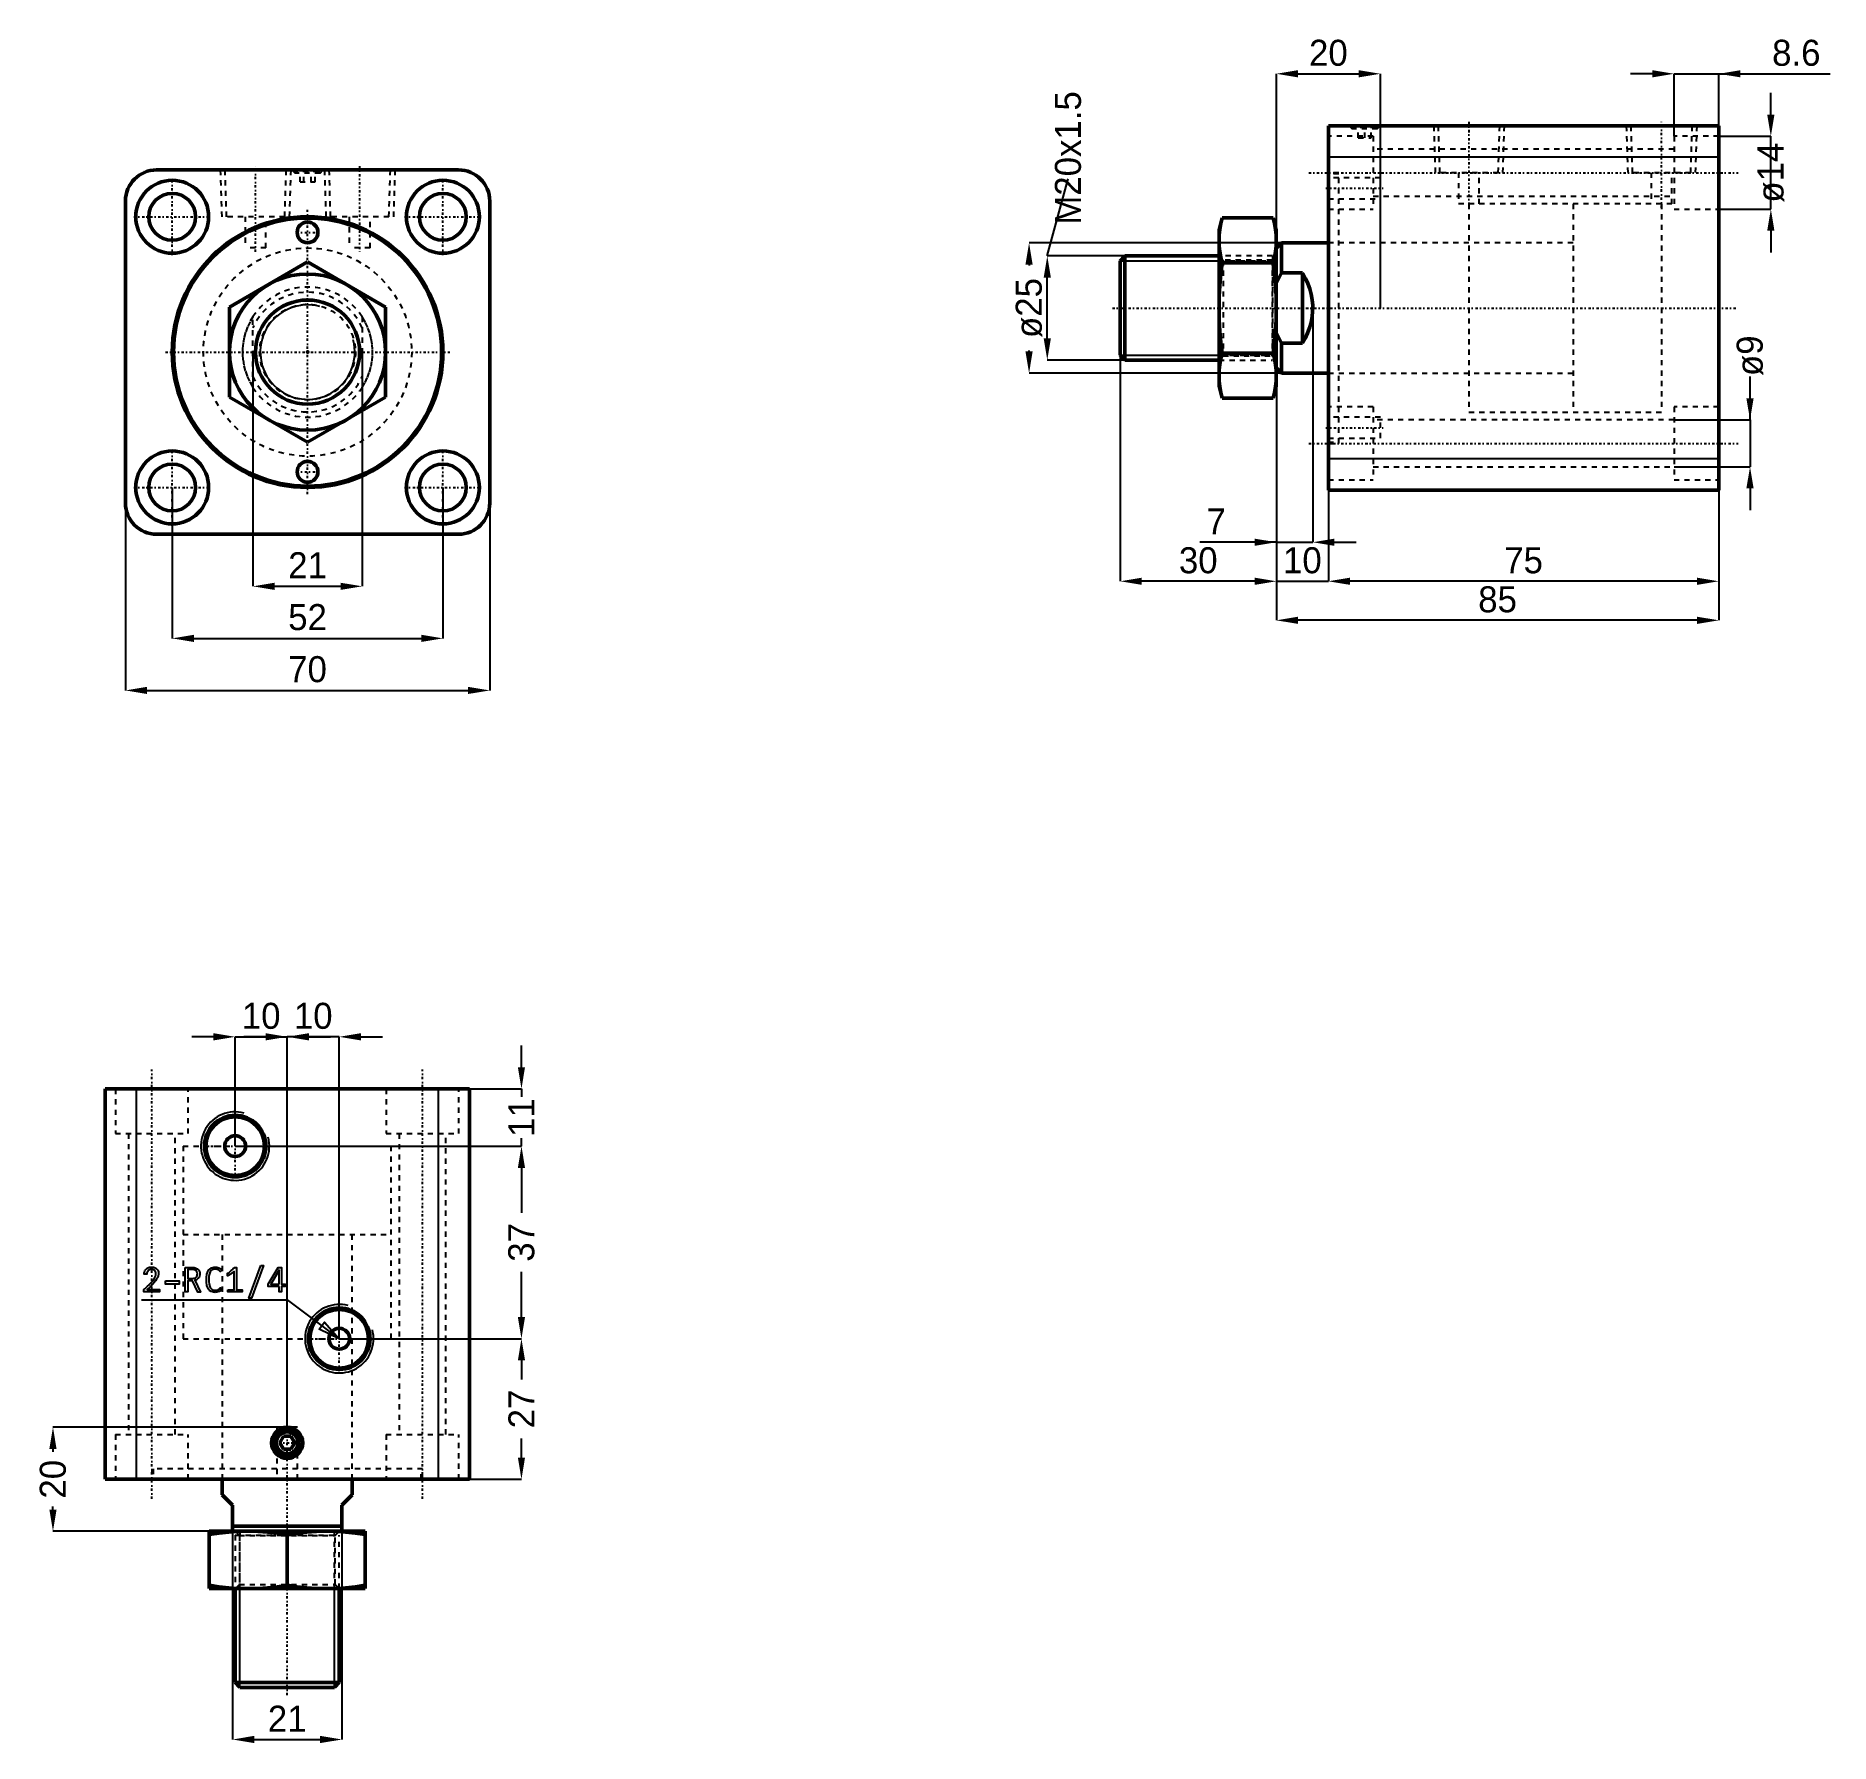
# Model space of a CAD drawing. Header units: millimetres. Extents: x -52 to 292, y -267 to 61.
import ezdxf

# ---------------------------------------------------------------- set-up
doc = ezdxf.new("R2010")
doc.units = ezdxf.units.MM
doc.linetypes.add('Center', pattern=[1.5, 0.45, -0.5, 0.05, -0.5])
doc.linetypes.add('Dashed', pattern=[2, 1, -1])
for name, color, linetype, lineweight in [('2d ConnectionPoints', 7, 'Continuous', 50), ('AM_0', 7, 'Continuous', 50), ('AM_4', 3, 'Continuous', 25), ('AM_5', 3, 'Continuous', 25), ('AM_7', 7, 'Center', 25), ('AM_9', 6, 'Dashed', 25)]:
    doc.layers.add(name, color=color, linetype=linetype, lineweight=lineweight)
doc.dimstyles.new('ISO-25', dxfattribs={"dimtxt": 2.5, "dimasz": 2.5, "dimexe": 1.25, "dimexo": 0.625, "dimtad": 1, "dimtxsty": 'Standard', "dimcen": 2.5, "dimadec": 0, "dimazin": 0, "dimtfac": 1, "dimtmove": 0, "dimatfit": 3, "dimfxl": 1, "dimarcsym": 0})

# ---------------------------------------------------------------- blocks, each defined once
blk = doc.blocks.new('1_CXHC_NUTM20X1_5_0_in_CXHC_A_EX_SD_40_20ST_0__CN_0')
at = {"layer": 'AM_0'}
for p, q in [((-15, 8.66), (0, 17.32)), ((0, 17.32), (15, 8.66)), ((-15, -8.66), (-15, 8.66)), ((15, 8.66), (15, -8.66)), ((0, -17.32), (-15, -8.66)), ((15, -8.66), (0, -17.32))]:
    blk.add_line(p, q, dxfattribs=at)
blk.add_circle((0, 0), 15, dxfattribs=at)
at = {"layer": 'AM_9'}
blk.add_circle((0, 0), 9.19, dxfattribs=at)
blk = doc.blocks.new('2_RODcxhc_a_sd_40_20_EX_0_in_CXHC_A_EX_SD_40_20ST_0__CN_0')
at = {"layer": 'AM_0'}
blk.add_circle((0, 0), 10, dxfattribs=at)
at = {"layer": 'AM_5'}
blk.add_arc((0, 0), 9.08, 75, 15, dxfattribs=at)
at = {"layer": 'AM_9'}
for p, q in [((-10.5, -6.78), (-10.5, 6.78)), ((10.5, 6.78), (10.5, -6.78))]:
    blk.add_line(p, q, dxfattribs=at)
for points in [[(-10.5, 6.78), (-11.05, 5.84), (-11.52, 4.86), (-11.9, 3.83), (-12.19, 2.78), (-12.38, 1.71), (-12.48, 0.62), (-12.49, -0.47), (-12.4, -1.55), (-12.22, -2.63), (-11.94, -3.68), (-11.58, -4.71), (-11.12, -5.7), (-10.58, -6.65), (-10.5, -6.78)], [(10.5, -6.78), (11.05, -5.84), (11.52, -4.86), (11.9, -3.83), (12.19, -2.78), (12.38, -1.71), (12.48, -0.62), (12.49, 0.47), (12.4, 1.55), (12.22, 2.63), (11.94, 3.68), (11.58, 4.71), (11.12, 5.7), (10.58, 6.65), (10.5, 6.78)]]:
    blk.add_lwpolyline(points, dxfattribs=at)
for radius, start, end in [(12.5, 32.8599, 147.1401), (11.5, 24.0706, 155.9294), (11.5, 204.0706, 335.9294), (12.5, 212.8599, 327.1401)]:
    blk.add_arc((0, 0), radius, start, end, dxfattribs=at)
blk = doc.blocks.new('3_bodycxhc_a_sd_40_20_0_in_CXHC_A_EX_SD_40_20ST_0__CN_0')
at = {"layer": 'AM_0'}
for p, q in [((29, 35), (-29, 35)), ((-35, 29), (-35, -29)), ((35, -29), (35, 29)), ((-29, -35), (29, -35))]:
    blk.add_line(p, q, dxfattribs=at)
for centre, radius in [((-26, 26), 7), ((26, 26), 7), ((-26, 26), 4.5), ((26, 26), 4.5), ((0, 0), 26), ((0, 0), 25.75), ((0, 23), 2), ((-26, -26), 7), ((26, -26), 7), ((-26, -26), 4.5), ((0, -23), 2), ((26, -26), 4.5)]:
    blk.add_circle(centre, radius, dxfattribs=at)
for centre, start, end in [((-29, 29), 90, 180), ((29, 29), 360, 90), ((-29, -29), 180, 270), ((29, -29), 270, 360)]:
    blk.add_arc(centre, 6, start, end, dxfattribs=at)
at = {"layer": 'AM_5', "linetype": 'Dashed'}
for p, q in [((-16.77, 35), (-16.48, 26)), ((-3.23, 35), (-3.52, 26)), ((3.23, 35), (3.52, 26)), ((16.77, 35), (16.48, 26))]:
    blk.add_line(p, q, dxfattribs=at)
at = {"layer": 'AM_7'}
for p, q in [((-10, 19.25), (-10, 35.75)), ((0, 35.03), (0, 34.37)), ((10, 35.75), (10, 19.25)), ((-26, 18.65), (-26, 33.35)), ((26, 18.65), (26, 33.35)), ((-33.35, 26), (-18.65, 26)), ((0, -27.3), (0, 27.3)), ((18.65, 26), (33.35, 26)), ((-2.1, 23), (2.1, 23)), ((-27.3, 0), (27.3, 0)), ((-26, -33.35), (-26, -18.65)), ((26, -33.35), (26, -18.65)), ((-2.1, -23), (2.1, -23)), ((-33.35, -26), (-18.65, -26)), ((18.65, -26), (33.35, -26))]:
    blk.add_line(p, q, dxfattribs=at)
at = {"layer": 'AM_9'}
for p, q in [((-15.91, 35), (-15.63, 26)), ((-4.37, 26), (-4.09, 35)), ((-3, 35), (-2.4, 34.4)), ((-2.1, 34.7), (-2.4, 34.4)), ((2.1, 34.7), (-2.1, 34.7)), ((-1.44, 32.7), (-1.44, 34.7)), ((-0.72, 32.7), (-0.72, 34.7)), ((0.72, 32.7), (0.72, 34.7)), ((1.44, 32.7), (1.44, 34.7)), ((2.4, 34.4), (2.1, 34.7)), ((2.4, 34.4), (3, 35)), ((4.09, 35), (4.37, 26)), ((15.63, 26), (15.91, 35)), ((2.4, 34.4), (-2.4, 34.4)), ((-1.44, 32.7), (1.44, 32.7)), ((-4.37, 26), (-15.63, 26)), ((-12, 26), (-12, 20)), ((-8, 20), (-8, 26)), ((15.63, 26), (4.37, 26)), ((8, 26), (8, 20)), ((12, 20), (12, 26)), ((-8, 20), (-12, 20)), ((12, 20), (8, 20))]:
    blk.add_line(p, q, dxfattribs=at)
blk.add_circle((0, 0), 20, dxfattribs=at)
blk = doc.blocks.new('*D4')
at = {"layer": 'AM_5', "color": 0, "lineweight": -2}
for p, q in [((-26, -26), (-26, -55)), ((26, -26), (26, -55)), ((-21.83, -55), (21.83, -55))]:
    blk.add_line(p, q, dxfattribs=at)
at = {"layer": 'AM_5', "color": 0}
for points in [[(-21.83, -54.31), (-21.83, -55.69), (-26, -55)], [(21.83, -55.69), (21.83, -54.31), (26, -55)]]:
    blk.add_solid(points, dxfattribs=at)
at = {"layer": 'Defpoints', "color": 0}
for p in [(-26, -26), (26, -26), (26, -55)]:
    blk.add_point(p, dxfattribs=at)
at = {"layer": 'AM_5', "color": 0, "insert": (0, -50.95), "char_height": 5, "attachment_point": 5}
blk.add_mtext('52', dxfattribs=at)
blk = doc.blocks.new('*D5')
at = {"layer": 'AM_5', "color": 0, "lineweight": -2}
for p, q in [((-35, -29), (-35, -65)), ((35, -29), (35, -65)), ((-30.83, -65), (30.83, -65))]:
    blk.add_line(p, q, dxfattribs=at)
at = {"layer": 'AM_5', "color": 0}
for points in [[(-30.83, -64.31), (-30.83, -65.69), (-35, -65)], [(30.83, -65.69), (30.83, -64.31), (35, -65)]]:
    blk.add_solid(points, dxfattribs=at)
at = {"layer": 'Defpoints', "color": 0}
for p in [(-35, -29), (35, -29), (35, -65)]:
    blk.add_point(p, dxfattribs=at)
at = {"layer": 'AM_5', "color": 0, "insert": (0, -60.95), "char_height": 5, "attachment_point": 5}
blk.add_mtext('70', dxfattribs=at)
blk = doc.blocks.new('*D6')
at = {"layer": 'AM_5', "color": 0, "lineweight": -2}
for p, q in [((-10.5, 0), (-10.5, -45)), ((10.5, 0), (10.5, -45)), ((-6.33, -45), (6.33, -45))]:
    blk.add_line(p, q, dxfattribs=at)
at = {"layer": 'AM_5', "color": 0}
for points in [[(-6.33, -44.31), (-6.33, -45.69), (-10.5, -45)], [(6.33, -45.69), (6.33, -44.31), (10.5, -45)]]:
    blk.add_solid(points, dxfattribs=at)
at = {"layer": 'Defpoints', "color": 0}
for p in [(-10.5, 0), (10.5, 0), (10.5, -45)]:
    blk.add_point(p, dxfattribs=at)
at = {"layer": 'AM_5', "color": 0, "insert": (0, -40.95), "char_height": 5, "attachment_point": 5}
blk.add_mtext('21', dxfattribs=at)
blk = doc.blocks.new('1_CXHC_NUTM20X1_5_0_in_CXHC_A_EX_SD_40_20ST_0__CN_2')
at = {"layer": 'AM_0'}
for p, q in [((-20.38, 17.32), (-21, 15)), ((-20.38, 17.32), (-10.62, 17.32)), ((-10, 15), (-10.62, 17.32)), ((-21, 15), (-21, -15)), ((-10, 15), (-10, -15)), ((-20.38, 8.66), (-10.62, 8.66)), ((-20.38, -8.66), (-10.62, -8.66)), ((-21, -15), (-20.38, -17.32)), ((-10.62, -17.32), (-10, -15)), ((-20.38, -17.32), (-10.62, -17.32))]:
    blk.add_line(p, q, dxfattribs=at)
for points in [[(-20.38, 17.32), (-20.64, 16.24), (-20.83, 15.17), (-20.96, 14.08), (-21, 12.99)], [(-10, 12.99), (-10.04, 14.07), (-10.16, 15.16), (-10.36, 16.24), (-10.62, 17.32)], [(-21, 12.99), (-20.96, 11.91), (-20.84, 10.83), (-20.64, 9.74), (-20.38, 8.66)], [(-10.62, 8.66), (-10.36, 9.74), (-10.17, 10.82), (-10.04, 11.9), (-10, 12.99)], [(-20.38, 8.66), (-20.64, 6.51), (-20.83, 4.35), (-20.96, 2.18), (-21, 0)], [(-10, 0), (-10.04, 2.23), (-10.17, 4.46), (-10.37, 6.56), (-10.62, 8.66)], [(-21, 0), (-20.96, -2.23), (-20.83, -4.46), (-20.63, -6.56), (-20.38, -8.66)], [(-10.62, -8.66), (-10.36, -6.51), (-10.17, -4.35), (-10.04, -2.18), (-10, 0)], [(-20.38, -8.66), (-20.64, -9.74), (-20.83, -10.82), (-20.96, -11.9), (-21, -12.99)], [(-10, -12.99), (-10.04, -11.91), (-10.16, -10.83), (-10.36, -9.74), (-10.62, -8.66)], [(-21, -12.99), (-20.96, -14.07), (-20.84, -15.16), (-20.64, -16.24), (-20.38, -17.32)], [(-10.62, -17.32), (-10.36, -16.24), (-10.17, -15.17), (-10.04, -14.08), (-10, -12.99)]]:
    blk.add_lwpolyline(points, dxfattribs=at)
at = {"layer": 'AM_9'}
for p, q in [((-20.19, 9.19), (-21, 10)), ((-10.81, 9.19), (-20.19, 9.19)), ((-20.19, 9.19), (-20.19, -9.19)), ((-10, 10), (-10.81, 9.19)), ((-10.81, 9.19), (-10.81, -9.19)), ((-21, -10), (-20.19, -9.19)), ((-20.19, -9.19), (-10.81, -9.19)), ((-10.81, -9.19), (-10, -10))]:
    blk.add_line(p, q, dxfattribs=at)
blk = doc.blocks.new('2_RODcxhc_a_sd_40_20_EX_0_in_CXHC_A_EX_SD_40_20ST_0__CN_2')
at = {"layer": 'AM_0'}
for p, q in [((-9, 12.5), (-10, 11.5)), ((0, 12.5), (-9, 12.5)), ((-9, 12.5), (-9, 6.78)), ((-39.08, 10), (-40, 9.08)), ((-40, 9.08), (-40, -9.08)), ((-21, 10), (-39.08, 10)), ((-39.08, 10), (-39.08, -10)), ((-5, 6.78), (-9, 6.78)), ((-5, 6.78), (-5, -6.78)), ((-9, -6.78), (-5, -6.78)), ((-9, -6.78), (-9, -12.5)), ((-40, -9.08), (-39.08, -10)), ((-39.08, -10), (-21, -10)), ((-10, -11.5), (-9, -12.5)), ((-9, -12.5), (0, -12.5))]:
    blk.add_line(p, q, dxfattribs=at)
for points in [[(-9, 6.78), (-9.53, 5.75), (-10, 4.69)], [(-5, -6.78), (-4.45, -5.84), (-3.98, -4.86), (-3.6, -3.83), (-3.31, -2.78), (-3.12, -1.71), (-3.02, -0.62), (-3.01, 0.47), (-3.1, 1.55), (-3.28, 2.63), (-3.56, 3.68), (-3.92, 4.71), (-4.38, 5.7), (-4.92, 6.65), (-5, 6.78)], [(-10, -4.69), (-9.29, -6.23), (-9, -6.78)]]:
    blk.add_lwpolyline(points, dxfattribs=at)
at = {"layer": 'AM_5'}
for p, q in [((-40, 9.08), (-21, 9.08)), ((-40, -9.08), (-21, -9.08))]:
    blk.add_line(p, q, dxfattribs=at)
at = {"layer": 'AM_5', "linetype": 'Dashed'}
for p, q in [((-21, 9.08), (-10.75, 9.08)), ((-21, -9.08), (-10.75, -9.08))]:
    blk.add_line(p, q, dxfattribs=at)
at = {"layer": 'AM_7'}
blk.add_line((-41.5, 0), (78.75, 0), dxfattribs=at)
at = {"layer": 'AM_9'}
for p, q in [((64, 20), (47, 20)), ((47, 20), (47, -20)), ((64, 20), (64, -20)), ((47, 12.5), (0, 12.5)), ((-10.75, 10), (-21, 10)), ((-10.75, 10), (-10.75, -10)), ((-10, 9.08), (-10.75, 9.08)), ((-21, -10), (-10.75, -10)), ((-10.75, -9.08), (-10, -9.08)), ((0, -12.5), (47, -12.5)), ((47, -20), (64, -20))]:
    blk.add_line(p, q, dxfattribs=at)
blk = doc.blocks.new('3_bodycxhc_a_sd_40_20_0_in_CXHC_A_EX_SD_40_20ST_0__CN_2')
at = {"layer": 'AM_0'}
for p, q in [((75, 35), (0, 35)), ((0, -35), (0, 35)), ((75, -35), (75, 35)), ((75, -35), (0, -35))]:
    blk.add_line(p, q, dxfattribs=at)
at = {"layer": 'AM_4'}
for p, q in [((75, 29), (0, 29)), ((75, -29), (0, -29))]:
    blk.add_line(p, q, dxfattribs=at)
at = {"layer": 'AM_5', "linetype": 'Dashed'}
for p, q in [((20.23, 35), (20.52, 26)), ((33.77, 35), (33.48, 26)), ((57.23, 35), (57.52, 26)), ((70.77, 35), (70.48, 26))]:
    blk.add_line(p, q, dxfattribs=at)
at = {"layer": 'AM_7'}
for p, q in [((7, 35.03), (7, 34.37)), ((27, 35.75), (27, 19.25)), ((64, 19.25), (64, 35.75)), ((-3.75, 26), (78.75, 26)), ((-0.5, 23), (10.5, 23)), ((-0.5, -23), (10.5, -23)), ((-3.75, -26), (78.75, -26))]:
    blk.add_line(p, q, dxfattribs=at)
at = {"layer": 'AM_9'}
for p, q in [((4, 35), (4.6, 34.4)), ((4.9, 34.7), (4.6, 34.4)), ((9.1, 34.7), (4.9, 34.7)), ((5.75, 32.7), (5.75, 34.7)), ((7, 32.7), (7, 34.7)), ((8.25, 32.7), (8.25, 34.7)), ((9.4, 34.4), (9.1, 34.7)), ((9.4, 34.4), (10, 35)), ((21.09, 35), (21.37, 26)), ((32.63, 26), (32.91, 35)), ((58.09, 35), (58.37, 26)), ((69.63, 26), (69.91, 35)), ((8.6, 33), (0, 33)), ((9.4, 34.4), (4.6, 34.4)), ((5.75, 32.7), (8.25, 32.7)), ((8.6, 33), (8.6, 19)), ((75, 33), (66.4, 33)), ((66.4, 33), (66.4, 19)), ((66.4, 30.5), (8.6, 30.5)), ((2, 26), (0, 26)), ((2, 25.75), (0, 25.75)), ((10, 25), (0, 25)), ((2, -26), (2, 26)), ((10, 21), (10, 25)), ((32.63, 26), (21.37, 26)), ((25, 26), (25, 20)), ((29, 20), (29, 26)), ((69.63, 26), (58.37, 26)), ((62, 26), (62, 20)), ((66, 20), (66, 26)), ((0, 21), (10, 21)), ((8.6, 21.5), (66.4, 21.5)), ((0, 19), (8.6, 19)), ((66, 20), (25, 20)), ((27, 20), (27, -20)), ((64, 20), (64, -20)), ((66.4, 19), (75, 19)), ((27, 12.5), (0, 12.5)), ((0, -12.5), (27, -12.5)), ((8.6, -19), (0, -19)), ((8.6, -19), (8.6, -33)), ((27, -20), (64, -20)), ((75, -19), (66.4, -19)), ((66.4, -19), (66.4, -33)), ((10, -21), (0, -21)), ((66.4, -21.5), (8.6, -21.5)), ((10, -25), (10, -21)), ((0, -25), (10, -25)), ((0, -25.75), (2, -25.75)), ((0, -26), (2, -26)), ((8.6, -30.5), (66.4, -30.5)), ((0, -33), (8.6, -33)), ((66.4, -33), (75, -33))]:
    blk.add_line(p, q, dxfattribs=at)
blk = doc.blocks.new('*D22')
at = {"layer": 'AM_5', "color": 0, "lineweight": -2}
for p, q in [((187.11, 20.97), (138.61, 20.97)), ((138.61, 16.8), (138.61, 16.64)), ((138.61, 0.14), (138.61, 0.3)), ((187.11, -4.03), (138.61, -4.03))]:
    blk.add_line(p, q, dxfattribs=at)
at = {"layer": 'AM_5', "color": 0}
for points in [[(139.3, 16.8), (137.91, 16.8), (138.61, 20.97)], [(137.91, 0.14), (139.3, 0.14), (138.61, -4.03)]]:
    blk.add_solid(points, dxfattribs=at)
at = {"layer": 'Defpoints', "color": 0}
for p in [(187.11, 20.97), (138.61, -4.03), (187.11, -4.03)]:
    blk.add_point(p, dxfattribs=at)
at = {"layer": 'AM_5', "color": 0, "insert": (138.61, 8.47), "char_height": 5, "attachment_point": 5, "rotation": 90}
blk.add_mtext('ø25', dxfattribs=at)
blk = doc.blocks.new('*D23')
at = {"layer": 'AM_5', "color": 0, "lineweight": -2}
for p, q in [((186.11, 8.47), (186.11, -36.53)), ((193.11, 8.47), (193.11, -36.53)), ((186.11, -36.53), (171.39, -36.53)), ((186.11, -36.53), (193.11, -36.53)), ((197.27, -36.53), (201.44, -36.53))]:
    blk.add_line(p, q, dxfattribs=at)
at = {"layer": 'AM_5', "color": 0}
for points in [[(181.94, -37.22), (181.94, -35.84), (186.11, -36.53)], [(197.27, -35.84), (197.27, -37.22), (193.11, -36.53)]]:
    blk.add_solid(points, dxfattribs=at)
at = {"layer": 'Defpoints', "color": 0}
for p in [(186.11, 8.47), (193.11, 8.47), (193.11, -36.53)]:
    blk.add_point(p, dxfattribs=at)
at = {"layer": 'AM_5', "color": 0, "insert": (174.56, -32.53), "char_height": 5, "attachment_point": 5}
blk.add_mtext('7', dxfattribs=at)
blk = doc.blocks.new('*D24')
at = {"layer": 'AM_5', "color": 0, "lineweight": -2}
for p, q in [((186.11, 8.47), (186.11, -44.03)), ((196.11, -20.53), (196.11, -44.03)), ((186.11, -44.03), (196.11, -44.03))]:
    blk.add_line(p, q, dxfattribs=at)
at = {"layer": 'Defpoints', "color": 0}
for p in [(186.11, 8.47), (196.11, -20.53), (196.11, -44.03)]:
    blk.add_point(p, dxfattribs=at)
at = {"layer": 'AM_5', "color": 0, "insert": (191.11, -40.03), "char_height": 5, "attachment_point": 5}
blk.add_mtext('10', dxfattribs=at)
blk = doc.blocks.new('*D25')
at = {"layer": 'AM_5', "color": 0, "lineweight": -2}
for p, q in [((156.11, 8.47), (156.11, -44.03)), ((186.11, 8.47), (186.11, -44.03)), ((181.94, -44.03), (160.27, -44.03))]:
    blk.add_line(p, q, dxfattribs=at)
at = {"layer": 'AM_5', "color": 0}
for points in [[(160.27, -43.34), (160.27, -44.72), (156.11, -44.03)], [(181.94, -44.72), (181.94, -43.34), (186.11, -44.03)]]:
    blk.add_solid(points, dxfattribs=at)
at = {"layer": 'Defpoints', "color": 0}
for p in [(156.11, 8.47), (186.11, 8.47), (156.11, -44.03)]:
    blk.add_point(p, dxfattribs=at)
at = {"layer": 'AM_5', "color": 0, "insert": (171.11, -40.03), "char_height": 5, "attachment_point": 5}
blk.add_mtext('30', dxfattribs=at)
blk = doc.blocks.new('*D26')
at = {"layer": 'AM_5', "color": 0, "lineweight": -2}
for p, q in [((196.11, -20.53), (196.11, -44.03)), ((271.11, -26.53), (271.11, -44.03)), ((266.94, -44.03), (200.27, -44.03))]:
    blk.add_line(p, q, dxfattribs=at)
at = {"layer": 'AM_5', "color": 0}
for points in [[(200.27, -43.34), (200.27, -44.72), (196.11, -44.03)], [(266.94, -44.72), (266.94, -43.34), (271.11, -44.03)]]:
    blk.add_solid(points, dxfattribs=at)
at = {"layer": 'Defpoints', "color": 0}
for p in [(196.11, -20.53), (271.11, -26.53), (196.11, -44.03)]:
    blk.add_point(p, dxfattribs=at)
at = {"layer": 'AM_5', "color": 0, "insert": (233.61, -40.03), "char_height": 5, "attachment_point": 5}
blk.add_mtext('75', dxfattribs=at)
blk = doc.blocks.new('*D27')
at = {"layer": 'AM_5', "color": 0, "lineweight": -2}
for p, q in [((186.11, 8.47), (186.11, -51.53)), ((271.11, -26.53), (271.11, -51.53)), ((266.94, -51.53), (190.27, -51.53))]:
    blk.add_line(p, q, dxfattribs=at)
at = {"layer": 'AM_5', "color": 0}
for points in [[(190.27, -50.84), (190.27, -52.22), (186.11, -51.53)], [(266.94, -52.22), (266.94, -50.84), (271.11, -51.53)]]:
    blk.add_solid(points, dxfattribs=at)
at = {"layer": 'Defpoints', "color": 0}
for p in [(186.11, 8.47), (271.11, -26.53), (186.11, -51.53)]:
    blk.add_point(p, dxfattribs=at)
at = {"layer": 'AM_5', "color": 0, "insert": (228.61, -47.53), "char_height": 5, "attachment_point": 5}
blk.add_mtext('85', dxfattribs=at)
blk = doc.blocks.new('*D28')
at = {"layer": 'AM_5', "color": 0, "lineweight": -2}
for p, q in [((277.11, -13.03), (277.11, -4.7)), ((262.51, -13.03), (277.11, -13.03)), ((277.11, -13.03), (277.11, -22.03)), ((262.51, -22.03), (277.11, -22.03)), ((277.11, -26.2), (277.11, -30.36))]:
    blk.add_line(p, q, dxfattribs=at)
at = {"layer": 'AM_5', "color": 0}
for points in [[(276.41, -8.86), (277.8, -8.86), (277.11, -13.03)], [(277.8, -26.2), (276.41, -26.2), (277.11, -22.03)]]:
    blk.add_solid(points, dxfattribs=at)
at = {"layer": 'Defpoints', "color": 0}
for p in [(262.51, -13.03), (262.51, -22.03), (277.11, -22.03)]:
    blk.add_point(p, dxfattribs=at)
at = {"layer": 'AM_5', "color": 0, "insert": (277.11, -0.7), "char_height": 5, "attachment_point": 5, "rotation": 90}
blk.add_mtext('ø9', dxfattribs=at)
blk = doc.blocks.new('*D29')
at = {"layer": 'AM_5', "color": 0, "lineweight": -2}
for p, q in [((281.11, 45.64), (281.11, 49.8)), ((271.11, 41.47), (281.11, 41.47)), ((281.11, 27.47), (281.11, 41.47)), ((271.11, 27.47), (281.11, 27.47)), ((281.11, 23.3), (281.11, 19.14))]:
    blk.add_line(p, q, dxfattribs=at)
at = {"layer": 'AM_5', "color": 0}
for points in [[(280.41, 45.64), (281.8, 45.64), (281.11, 41.47)], [(281.8, 23.3), (280.41, 23.3), (281.11, 27.47)]]:
    blk.add_solid(points, dxfattribs=at)
at = {"layer": 'Defpoints', "color": 0}
for p in [(271.11, 41.47), (281.11, 41.47), (271.11, 27.47)]:
    blk.add_point(p, dxfattribs=at)
at = {"layer": 'AM_5', "color": 0, "insert": (281.11, 34.47), "char_height": 5, "attachment_point": 5, "rotation": 90}
blk.add_mtext('ø14', dxfattribs=at)
blk = doc.blocks.new('*D30')
at = {"layer": 'AM_5', "color": 0, "lineweight": -2}
for p, q in [((258.34, 53.47), (254.17, 53.47)), ((262.51, 41.47), (262.51, 53.47)), ((262.51, 53.47), (271.11, 53.47)), ((271.11, 41.47), (271.11, 53.47)), ((271.11, 53.47), (292.5, 53.47))]:
    blk.add_line(p, q, dxfattribs=at)
at = {"layer": 'AM_5', "color": 0}
for points in [[(258.34, 52.78), (258.34, 54.16), (262.51, 53.47)], [(275.27, 54.16), (275.27, 52.78), (271.11, 53.47)]]:
    blk.add_solid(points, dxfattribs=at)
at = {"layer": 'Defpoints', "color": 0}
for p in [(271.11, 53.47), (262.51, 41.47), (271.11, 41.47)]:
    blk.add_point(p, dxfattribs=at)
at = {"layer": 'AM_5', "color": 0, "insert": (286, 57.47), "char_height": 5, "attachment_point": 5}
blk.add_mtext('8.6', dxfattribs=at)
blk = doc.blocks.new('*D31')
at = {"layer": 'AM_5', "color": 0, "lineweight": -2}
for p, q in [((142.11, 18.47), (146.11, 33.3)), ((157.11, 18.47), (142.11, 18.47)), ((142.11, 2.64), (142.11, 14.3)), ((157.11, -1.53), (142.11, -1.53))]:
    blk.add_line(p, q, dxfattribs=at)
at = {"layer": 'AM_5', "color": 0}
for points in [[(142.8, 14.3), (141.41, 14.3), (142.11, 18.47)], [(141.41, 2.64), (142.8, 2.64), (142.11, -1.53)]]:
    blk.add_solid(points, dxfattribs=at)
at = {"layer": 'Defpoints', "color": 0}
for p in [(142.11, 18.47), (157.11, 18.47), (157.11, -1.53)]:
    blk.add_point(p, dxfattribs=at)
at = {"layer": 'AM_5', "color": 0, "insert": (146.11, 37.3), "char_height": 5, "attachment_point": 5, "rotation": 90}
blk.add_mtext('M20x1.5', dxfattribs=at)
blk = doc.blocks.new('*D32')
at = {"layer": 'AM_5', "color": 0, "lineweight": -2}
for p, q in [((186.11, 8.47), (186.11, 53.47)), ((190.27, 53.47), (201.94, 53.47)), ((206.11, 8.47), (206.11, 53.47))]:
    blk.add_line(p, q, dxfattribs=at)
at = {"layer": 'AM_5', "color": 0}
for points in [[(190.27, 54.16), (190.27, 52.78), (186.11, 53.47)], [(201.94, 52.78), (201.94, 54.16), (206.11, 53.47)]]:
    blk.add_solid(points, dxfattribs=at)
at = {"layer": 'Defpoints', "color": 0}
for p in [(206.11, 53.47), (186.11, 8.47), (206.11, 8.47)]:
    blk.add_point(p, dxfattribs=at)
at = {"layer": 'AM_5', "color": 0, "insert": (196.11, 57.47), "char_height": 5, "attachment_point": 5}
blk.add_mtext('20', dxfattribs=at)
blk = doc.blocks.new('1_CXHC_NUTM20X1_5_0_in_CXHC_A_EX_SD_40_20ST_0__CN_4')
at = {"layer": 'AM_0'}
for p, q in [((-15, -10), (15, -10)), ((-15, -21), (-15, -10)), ((15, -10), (15, -21)), ((0, -20.38), (0, -10.62)), ((-15, -21), (15, -21))]:
    blk.add_line(p, q, dxfattribs=at)
for points in [[(-7.5, -10), (-9.38, -10.04), (-11.25, -10.16), (-13.13, -10.36), (-15, -10.62)], [(0, -10.62), (-1.86, -10.36), (-3.73, -10.17), (-5.62, -10.04), (-7.5, -10)], [(7.5, -10), (5.62, -10.04), (3.75, -10.16), (1.87, -10.36), (0, -10.62)], [(15, -10.62), (13.14, -10.36), (11.27, -10.17), (9.38, -10.04), (7.5, -10)], [(-15, -20.38), (-13.14, -20.64), (-11.27, -20.83), (-9.38, -20.96), (-7.5, -21)], [(-7.5, -21), (-5.62, -20.96), (-3.75, -20.84), (-1.87, -20.64), (0, -20.38)], [(0, -20.38), (1.86, -20.64), (3.73, -20.83), (5.62, -20.96), (7.5, -21)], [(7.5, -21), (9.38, -20.96), (11.25, -20.84), (13.13, -20.64), (15, -20.38)]]:
    blk.add_lwpolyline(points, dxfattribs=at)
at = {"layer": 'AM_9'}
for p, q in [((-10, -10), (-9.19, -10.81)), ((9.19, -10.81), (10, -10)), ((-9.19, -10.81), (-9.19, -20.19)), ((-9.19, -10.81), (9.19, -10.81)), ((9.19, -20.19), (9.19, -10.81)), ((-9.19, -20.19), (-10, -21)), ((-9.19, -20.19), (9.19, -20.19)), ((10, -21), (9.19, -20.19))]:
    blk.add_line(p, q, dxfattribs=at)
blk = doc.blocks.new('2_RODcxhc_a_sd_40_20_EX_0_in_CXHC_A_EX_SD_40_20ST_0__CN_4')
at = {"layer": 'AM_0'}
for p, q in [((-12.5, 0), (-12.5, -3)), ((12.5, -3), (12.5, 0)), ((-10.5, -5), (-12.5, -3)), ((12.5, -3), (10.5, -5)), ((-10.5, -10), (-10.5, -5)), ((10.5, -5), (10.5, -10)), ((-10.5, -9), (10.5, -9)), ((-10, -21), (-10, -39.08)), ((10, -39.08), (10, -21)), ((-10, -39.08), (10, -39.08)), ((-10, -39.08), (-9.08, -40)), ((-9.08, -40), (9.08, -40)), ((9.08, -40), (10, -39.08))]:
    blk.add_line(p, q, dxfattribs=at)
at = {"layer": 'AM_5', "linetype": 'Dashed'}
for p, q in [((-10, -10.75), (10, -10.75)), ((-9.08, -21), (-9.08, -10.75)), ((9.08, -21), (9.08, -10.75))]:
    blk.add_line(p, q, dxfattribs=at)
at = {"layer": 'AM_5'}
for p, q in [((-9.08, -40), (-9.08, -21)), ((9.08, -40), (9.08, -21))]:
    blk.add_line(p, q, dxfattribs=at)
at = {"layer": 'AM_7'}
blk.add_line((0, -41.5), (0, 78.75), dxfattribs=at)
at = {"layer": 'AM_9'}
for p, q in [((-20, 64), (20, 64)), ((-20, 64), (-20, 47)), ((20, 47), (20, 64)), ((-20, 47), (20, 47)), ((-12.5, 47), (-12.5, 0)), ((12.5, 0), (12.5, 47)), ((-9.08, -10), (-9.08, -10.75)), ((9.08, -10.75), (9.08, -10)), ((-10, -10.75), (-10, -21)), ((10, -21), (10, -10.75))]:
    blk.add_line(p, q, dxfattribs=at)
blk = doc.blocks.new('3_bodycxhc_a_sd_40_20_0_in_CXHC_A_EX_SD_40_20ST_0__CN_4')
at = {"layer": 'AM_0'}
for p, q in [((35, 75), (-35, 75)), ((-35, 75), (-35, 0)), ((35, 75), (35, 0)), ((-0.72, 8.25), (-1.44, 7)), ((-1.44, 7), (-0.72, 5.75)), ((0.72, 8.25), (-0.72, 8.25)), ((1.44, 7), (0.72, 8.25)), ((0.72, 5.75), (1.44, 7)), ((-0.72, 5.75), (0.72, 5.75)), ((35, 0), (-35, 0))]:
    blk.add_line(p, q, dxfattribs=at)
for centre, radius in [((-10, 64), 5.91), ((-10, 64), 5.63), ((-10, 64), 2), ((10, 27), 5.91), ((10, 27), 5.63), ((10, 27), 2), ((0, 7), 3), ((0, 7), 2.4), ((0, 7), 2.1)]:
    blk.add_circle(centre, radius, dxfattribs=at)
at = {"layer": 'AM_4'}
for p, q in [((-29, 75), (-29, 0)), ((29, 75), (29, 0))]:
    blk.add_line(p, q, dxfattribs=at)
at = {"layer": 'AM_5'}
for centre in [(-10, 64), (10, 27)]:
    blk.add_arc(centre, 6.58, 75, 15, dxfattribs=at)
at = {"layer": 'AM_7'}
for p, q in [((-26, -3.75), (-26, 78.75)), ((26, -3.75), (26, 78.75)), ((-10, 57.79), (-10, 70.21)), ((-16.21, 64), (-3.79, 64)), ((10, 20.79), (10, 33.21)), ((3.79, 27), (16.21, 27)), ((-3.15, 7), (3.15, 7))]:
    blk.add_line(p, q, dxfattribs=at)
at = {"layer": 'AM_9'}
for p, q in [((-33, 75), (-33, 66.4)), ((-19, 66.4), (-19, 75)), ((19, 75), (19, 66.4)), ((33, 66.4), (33, 75)), ((-33, 66.4), (-19, 66.4)), ((-30.5, 66.4), (-30.5, 8.6)), ((-21.5, 8.6), (-21.5, 66.4)), ((19, 66.4), (33, 66.4)), ((21.5, 66.4), (21.5, 8.6)), ((30.5, 8.6), (30.5, 66.4)), ((-20, 64), (20, 64)), ((-20, 64), (-20, 27)), ((20, 27), (20, 64)), ((-20, 27), (20, 27)), ((-12.5, 27), (-12.5, 0)), ((12.5, 0), (12.5, 27)), ((-33, 8.6), (-19, 8.6)), ((-33, 8.6), (-33, 0)), ((-19, 0), (-19, 8.6)), ((2, 10), (-2, 10)), ((-2, 10), (-2, 0)), ((2, 0), (2, 10)), ((19, 8.6), (33, 8.6)), ((19, 8.6), (19, 0)), ((33, 0), (33, 8.6)), ((26, 2), (-26, 2)), ((-26, 2), (-26, 0)), ((-25.75, 2), (-25.75, 0)), ((25.75, 0), (25.75, 2)), ((26, 0), (26, 2))]:
    blk.add_line(p, q, dxfattribs=at)
blk = doc.blocks.new('*D45')
at = {"layer": 'AM_5', "color": 0, "lineweight": -2}
for p, q in [((-14.41, -226.55), (-14.41, -266.55)), ((6.59, -226.55), (6.59, -266.55)), ((-10.24, -266.55), (2.42, -266.55))]:
    blk.add_line(p, q, dxfattribs=at)
at = {"layer": 'AM_5', "color": 0}
for points in [[(-10.24, -265.85), (-10.24, -267.24), (-14.41, -266.55)], [(2.42, -267.24), (2.42, -265.85), (6.59, -266.55)]]:
    blk.add_solid(points, dxfattribs=at)
at = {"layer": 'Defpoints', "color": 0}
for p in [(-14.41, -226.55), (6.59, -226.55), (6.59, -266.55)]:
    blk.add_point(p, dxfattribs=at)
at = {"layer": 'AM_5', "color": 0, "insert": (-3.91, -262.55), "char_height": 5, "attachment_point": 5}
blk.add_mtext('21', dxfattribs=at)
blk = doc.blocks.new('*D46')
at = {"layer": 'AM_5', "color": 0, "lineweight": -2}
for p, q in [((-3.91, -206.55), (-48.91, -206.55)), ((-48.91, -210.72), (-48.91, -211.3)), ((-48.91, -222.38), (-48.91, -221.8)), ((-14.41, -226.55), (-48.91, -226.55))]:
    blk.add_line(p, q, dxfattribs=at)
at = {"layer": 'AM_5', "color": 0}
for points in [[(-48.22, -210.72), (-49.6, -210.72), (-48.91, -206.55)], [(-49.6, -222.38), (-48.22, -222.38), (-48.91, -226.55)]]:
    blk.add_solid(points, dxfattribs=at)
at = {"layer": 'Defpoints', "color": 0}
for p in [(-48.91, -206.55), (-3.91, -206.55), (-14.41, -226.55)]:
    blk.add_point(p, dxfattribs=at)
at = {"layer": 'AM_5', "color": 0, "insert": (-48.91, -216.55), "char_height": 5, "attachment_point": 5, "rotation": 90}
blk.add_mtext('20', dxfattribs=at)
blk = doc.blocks.new('*D47')
at = {"layer": 'AM_5', "color": 0, "lineweight": -2}
for p, q in [((6.09, -189.55), (41.09, -189.55)), ((41.09, -193.72), (41.09, -197.38)), ((41.09, -212.38), (41.09, -208.72)), ((31.09, -216.55), (41.09, -216.55))]:
    blk.add_line(p, q, dxfattribs=at)
at = {"layer": 'AM_5', "color": 0}
for points in [[(41.78, -193.72), (40.4, -193.72), (41.09, -189.55)], [(40.4, -212.38), (41.78, -212.38), (41.09, -216.55)]]:
    blk.add_solid(points, dxfattribs=at)
at = {"layer": 'Defpoints', "color": 0}
for p in [(6.09, -189.55), (41.09, -189.55), (31.09, -216.55)]:
    blk.add_point(p, dxfattribs=at)
at = {"layer": 'AM_5', "color": 0, "insert": (41.09, -203.05), "char_height": 5, "attachment_point": 5, "rotation": 90}
blk.add_mtext('27', dxfattribs=at)
blk = doc.blocks.new('*D48')
at = {"layer": 'AM_5', "color": 0, "lineweight": -2}
for p, q in [((-13.91, -152.55), (41.09, -152.55)), ((41.09, -156.72), (41.09, -165.38)), ((41.09, -185.38), (41.09, -176.72)), ((6.09, -189.55), (41.09, -189.55))]:
    blk.add_line(p, q, dxfattribs=at)
at = {"layer": 'AM_5', "color": 0}
for points in [[(41.78, -156.72), (40.4, -156.72), (41.09, -152.55)], [(40.4, -185.38), (41.78, -185.38), (41.09, -189.55)]]:
    blk.add_solid(points, dxfattribs=at)
at = {"layer": 'Defpoints', "color": 0}
for p in [(-13.91, -152.55), (6.09, -189.55), (41.09, -189.55)]:
    blk.add_point(p, dxfattribs=at)
at = {"layer": 'AM_5', "color": 0, "insert": (41.09, -171.05), "char_height": 5, "attachment_point": 5, "rotation": 90}
blk.add_mtext('37', dxfattribs=at)
blk = doc.blocks.new('*D49')
at = {"layer": 'AM_5', "color": 0, "lineweight": -2}
for p, q in [((41.09, -137.38), (41.09, -133.22)), ((22.09, -141.55), (41.09, -141.55)), ((41.09, -141.55), (41.09, -143.05)), ((41.09, -152.55), (41.09, -151.05)), ((-13.91, -152.55), (41.09, -152.55)), ((41.09, -156.72), (41.09, -160.88))]:
    blk.add_line(p, q, dxfattribs=at)
at = {"layer": 'AM_5', "color": 0}
for points in [[(40.4, -137.38), (41.78, -137.38), (41.09, -141.55)], [(41.78, -156.72), (40.4, -156.72), (41.09, -152.55)]]:
    blk.add_solid(points, dxfattribs=at)
at = {"layer": 'Defpoints', "color": 0}
for p in [(22.09, -141.55), (-13.91, -152.55), (41.09, -152.55)]:
    blk.add_point(p, dxfattribs=at)
at = {"layer": 'AM_5', "color": 0, "insert": (41.09, -147.05), "char_height": 5, "attachment_point": 5, "rotation": 90}
blk.add_mtext('11', dxfattribs=at)
blk = doc.blocks.new('*D50')
at = {"layer": 'AM_5', "color": 0, "lineweight": -2}
for p, q in [((-18.08, -131.55), (-22.24, -131.55)), ((-13.91, -152.55), (-13.91, -131.55)), ((-13.91, -131.55), (-3.91, -131.55)), ((-3.91, -206.55), (-3.91, -131.55)), ((0.26, -131.55), (4.42, -131.55))]:
    blk.add_line(p, q, dxfattribs=at)
at = {"layer": 'AM_5', "color": 0}
for points in [[(-18.08, -132.24), (-18.08, -130.85), (-13.91, -131.55)], [(0.26, -130.85), (0.26, -132.24), (-3.91, -131.55)]]:
    blk.add_solid(points, dxfattribs=at)
at = {"layer": 'Defpoints', "color": 0}
for p in [(-3.91, -131.55), (-13.91, -152.55), (-3.91, -206.55)]:
    blk.add_point(p, dxfattribs=at)
at = {"layer": 'AM_5', "color": 0, "insert": (-8.91, -127.55), "char_height": 5, "attachment_point": 5}
blk.add_mtext('10', dxfattribs=at)
blk = doc.blocks.new('*D51')
at = {"layer": 'AM_5', "color": 0, "lineweight": -2}
for p, q in [((-8.08, -131.55), (-12.24, -131.55)), ((-3.91, -206.55), (-3.91, -131.55)), ((6.09, -131.55), (-3.91, -131.55)), ((6.09, -189.55), (6.09, -131.55)), ((10.26, -131.55), (14.42, -131.55))]:
    blk.add_line(p, q, dxfattribs=at)
at = {"layer": 'AM_5', "color": 0}
for points in [[(-8.08, -132.24), (-8.08, -130.85), (-3.91, -131.55)], [(10.26, -130.85), (10.26, -132.24), (6.09, -131.55)]]:
    blk.add_solid(points, dxfattribs=at)
at = {"layer": 'Defpoints', "color": 0}
for p in [(-3.91, -131.55), (6.09, -189.55), (-3.91, -206.55)]:
    blk.add_point(p, dxfattribs=at)
at = {"layer": 'AM_5', "color": 0, "insert": (1.09, -127.55), "char_height": 5, "attachment_point": 5}
blk.add_mtext('10', dxfattribs=at)
blk = doc.blocks.new('*D52')
at = {"layer": 'AM_5', "color": 0, "lineweight": -2}
for p, q in [((-14.41, -226.55), (-14.41, -266.55)), ((6.59, -226.55), (6.59, -266.55)), ((-10.24, -266.55), (2.42, -266.55))]:
    blk.add_line(p, q, dxfattribs=at)
at = {"layer": 'AM_5', "color": 0}
for points in [[(-10.24, -265.85), (-10.24, -267.24), (-14.41, -266.55)], [(2.42, -267.24), (2.42, -265.85), (6.59, -266.55)]]:
    blk.add_solid(points, dxfattribs=at)
at = {"layer": 'Defpoints', "color": 0}
for p in [(-14.41, -226.55), (6.59, -226.55), (6.59, -266.55)]:
    blk.add_point(p, dxfattribs=at)
at = {"layer": 'AM_5', "color": 0, "insert": (-3.91, -262.55), "char_height": 5, "attachment_point": 5}
blk.add_mtext('21', dxfattribs=at)

msp = doc.modelspace()

# ---------------------------------------------------------------- linework, layer by layer
at = {"layer": '2d ConnectionPoints'}
for p in [(196.107, 8.47), (196.107, 8.47), (0, 0), (0, 0), (-3.91, -216.549), (-3.91, -216.549)]:
    msp.add_point(p, dxfattribs=at)
at = {"layer": 'AM_5'}
for p, q in [((-31.91, -182.049), (-3.91, -182.049)), ((-3.91, -182.049), (6.09, -189.549))]:
    msp.add_line(p, q, dxfattribs=at)
for points in [[(-31.264, -179.938), (-31.264, -179.938), (-31.05, -179.743), (-30.744, -179.457), (-30.744, -179.457), (-30.459, -179.18), (-30.279, -179.001), (-30.279, -179.001), (-30.107, -178.82), (-29.86, -178.536), (-29.86, -178.536), (-29.627, -178.236), (-29.479, -178.027), (-29.479, -178.027), (-29.35, -177.82), (-29.209, -177.524), (-29.209, -177.524), (-29.133, -177.246), (-29.119, -177.072), (-29.119, -177.072), (-29.123, -176.974), (-29.146, -176.835), (-29.146, -176.835), (-29.189, -176.707), (-29.229, -176.627), (-29.229, -176.627), (-29.277, -176.552), (-29.36, -176.454), (-29.36, -176.454), (-29.459, -176.371), (-29.533, -176.324), (-29.533, -176.324), (-29.612, -176.286), (-29.738, -176.244), (-29.738, -176.244), (-29.873, -176.221), (-29.967, -176.217), (-29.967, -176.217), (-30.071, -176.222), (-30.219, -176.245), (-30.219, -176.245), (-30.356, -176.288), (-30.441, -176.328), (-30.441, -176.328), (-30.521, -176.376), (-30.627, -176.463), (-30.627, -176.463), (-30.716, -176.568), (-30.766, -176.648), (-30.766, -176.648), (-30.809, -176.735), (-30.854, -176.877), (-30.854, -176.877), (-30.879, -177.032), (-30.883, -177.143), (-31.371, -177.143), (-31.371, -177.143), (-31.363, -176.977), (-31.324, -176.744), (-31.324, -176.744), (-31.25, -176.534), (-31.182, -176.406), (-31.182, -176.406), (-31.102, -176.288), (-30.961, -176.134), (-30.961, -176.134), (-30.797, -176.007), (-30.674, -175.938), (-30.674, -175.938), (-30.543, -175.88), (-30.337, -175.818), (-30.337, -175.818), (-30.119, -175.785), (-29.967, -175.778), (-29.967, -175.778), (-29.825, -175.784), (-29.618, -175.816), (-29.618, -175.816), (-29.421, -175.874), (-29.294, -175.928), (-29.294, -175.928), (-29.174, -175.993), (-29.013, -176.112), (-29.013, -176.112), (-28.875, -176.257), (-28.795, -176.367), (-28.795, -176.367), (-28.728, -176.487), (-28.655, -176.682), (-28.655, -176.682), (-28.616, -176.896), (-28.608, -177.049), (-28.608, -177.049), (-28.619, -177.222), (-28.677, -177.489), (-28.677, -177.489), (-28.785, -177.763), (-28.885, -177.949), (-28.885, -177.949), (-28.999, -178.135), (-29.184, -178.404), (-29.184, -178.404), (-29.386, -178.661), (-29.53, -178.825), (-29.53, -178.825), (-29.685, -178.993), (-29.945, -179.264), (-29.945, -179.264), (-30.237, -179.559), (-30.451, -179.769), (-30.796, -180.107), (-28.469, -180.111), (-28.469, -180.549), (-31.436, -180.549), (-31.436, -180.094), (-31.264, -179.938)], [(-17.778, -180.66), (-17.778, -180.66), (-18.096, -180.636), (-18.509, -180.508), (-18.509, -180.508), (-18.846, -180.271), (-19.03, -180.052), (-19.03, -180.052), (-19.179, -179.786), (-19.342, -179.3), (-19.342, -179.3), (-19.429, -178.71), (-19.446, -178.258), (-19.446, -178.258), (-19.428, -177.782), (-19.334, -177.164), (-19.334, -177.164), (-19.16, -176.662), (-18.999, -176.391), (-18.999, -176.391), (-18.805, -176.171), (-18.456, -175.932), (-18.456, -175.932), (-18.037, -175.803), (-17.72, -175.778), (-17.72, -175.778), (-17.416, -175.801), (-17.015, -175.922), (-17.015, -175.922), (-16.679, -176.147), (-16.491, -176.354), (-16.803, -176.607), (-16.803, -176.607), (-16.891, -176.515), (-17.025, -176.4), (-17.025, -176.4), (-17.161, -176.314), (-17.254, -176.272), (-17.254, -176.272), (-17.345, -176.241), (-17.478, -176.207), (-17.478, -176.207), (-17.606, -176.188), (-17.687, -176.185), (-17.687, -176.185), (-17.872, -176.194), (-18.118, -176.242), (-18.118, -176.242), (-18.329, -176.332), (-18.45, -176.415), (-18.45, -176.415), (-18.555, -176.516), (-18.69, -176.699), (-18.69, -176.699), (-18.795, -176.919), (-18.849, -177.087), (-18.849, -177.087), (-18.892, -177.272), (-18.938, -177.584), (-18.938, -177.584), (-18.963, -177.938), (-18.968, -178.196), (-18.968, -178.196), (-18.956, -178.578), (-18.896, -179.078), (-18.896, -179.078), (-18.783, -179.493), (-18.679, -179.722), (-18.679, -179.722), (-18.549, -179.911), (-18.302, -180.116), (-18.302, -180.116), (-17.993, -180.226), (-17.752, -180.247), (-17.752, -180.247), (-17.5, -180.228), (-17.172, -180.128), (-17.172, -180.128), (-16.907, -179.941), (-16.764, -179.769), (-16.475, -180.029), (-16.475, -180.029), (-16.652, -180.256), (-16.996, -180.502), (-16.996, -180.502), (-17.434, -180.635), (-17.778, -180.66)], [(-8.979, -175.512), (-8.485, -175.512), (-10.766, -181.784), (-11.26, -181.784), (-8.979, -175.512)], [(-27.26, -178.456), (-24.66, -178.456), (-24.66, -179.041), (-27.26, -179.041), (-27.26, -178.456)], [(-23.494, -175.837), (-22.123, -175.837), (-22.123, -175.837), (-21.982, -175.842), (-21.774, -175.871), (-21.774, -175.871), (-21.571, -175.924), (-21.437, -175.973), (-21.437, -175.973), (-21.309, -176.034), (-21.134, -176.148), (-21.134, -176.148), (-20.981, -176.289), (-20.89, -176.398), (-20.89, -176.398), (-20.812, -176.518), (-20.727, -176.721), (-20.727, -176.721), (-20.682, -176.95), (-20.673, -177.117), (-20.673, -177.117), (-20.684, -177.302), (-20.74, -177.552), (-20.74, -177.552), (-20.844, -177.771), (-20.94, -177.899), (-20.94, -177.899), (-21.053, -178.013), (-21.247, -178.158), (-21.247, -178.158), (-21.47, -178.27), (-21.635, -178.326), (-20.556, -180.582), (-21.083, -180.582), (-22.136, -178.404), (-22.207, -178.404), (-23.013, -178.404), (-23.013, -180.549), (-23.494, -180.549), (-23.494, -175.837)], [(-22.35, -177.982), (-22.35, -177.982), (-22.213, -177.98), (-22.022, -177.967), (-22.022, -177.967), (-21.85, -177.943), (-21.746, -177.922), (-21.746, -177.922), (-21.649, -177.893), (-21.518, -177.829), (-21.518, -177.829), (-21.403, -177.742), (-21.335, -177.672), (-21.335, -177.672), (-21.277, -177.588), (-21.214, -177.436), (-21.214, -177.436), (-21.18, -177.252), (-21.174, -177.111), (-21.174, -177.111), (-21.186, -176.931), (-21.248, -176.704), (-21.248, -176.704), (-21.364, -176.529), (-21.471, -176.44), (-21.471, -176.44), (-21.596, -176.37), (-21.806, -176.295), (-21.806, -176.295), (-22.042, -176.254), (-22.214, -176.246), (-23.013, -176.246), (-23.013, -177.982), (-22.35, -177.982)], [(-15.303, -180.133), (-14.107, -180.133), (-14.107, -176.617), (-14.107, -176.617), (-14.171, -176.682), (-14.28, -176.783), (-14.28, -176.783), (-14.403, -176.888), (-14.493, -176.961), (-14.493, -176.961), (-14.587, -177.034), (-14.729, -177.137), (-14.729, -177.137), (-14.872, -177.233), (-14.968, -177.293), (-14.968, -177.293), (-15.061, -177.347), (-15.191, -177.413), (-15.191, -177.413), (-15.309, -177.46), (-15.381, -177.481), (-15.381, -176.987), (-15.381, -176.987), (-15.292, -176.945), (-15.152, -176.865), (-15.152, -176.865), (-15.004, -176.765), (-14.901, -176.687), (-14.901, -176.687), (-14.798, -176.603), (-14.647, -176.474), (-14.647, -176.474), (-14.502, -176.339), (-14.409, -176.246), (-14.409, -176.246), (-14.32, -176.155), (-14.202, -176.027), (-14.202, -176.027), (-14.1, -175.909), (-14.042, -175.837), (-13.626, -175.837), (-13.626, -180.133), (-12.54, -180.133), (-12.54, -180.549), (-15.303, -180.549), (-15.303, -180.133)], [(-5.486, -179.509), (-7.592, -179.509), (-7.592, -179.087), (-5.674, -175.837), (-5.031, -175.837), (-5.031, -179.071), (-4.329, -179.071), (-4.329, -179.509), (-5.031, -179.509), (-5.031, -180.549), (-5.486, -180.549), (-5.486, -179.509)], [(-5.479, -179.071), (-5.479, -176.383), (-7.033, -179.071), (-5.479, -179.071)], [(6.09, -189.549), (2.256, -187.716), (3.256, -186.383), (6.09, -189.549)]]:
    msp.add_lwpolyline(points, dxfattribs=at)

# ---------------------------------------------------------------- block references
for name, p in [('3_bodycxhc_a_sd_40_20_0_in_CXHC_A_EX_SD_40_20ST_0__CN_2', (196.107, 8.47)), ('3_bodycxhc_a_sd_40_20_0_in_CXHC_A_EX_SD_40_20ST_0__CN_0', (0, 0)), ('2_RODcxhc_a_sd_40_20_EX_0_in_CXHC_A_EX_SD_40_20ST_0__CN_2', (196.107, 8.47)), ('1_CXHC_NUTM20X1_5_0_in_CXHC_A_EX_SD_40_20ST_0__CN_2', (196.107, 8.47)), ('1_CXHC_NUTM20X1_5_0_in_CXHC_A_EX_SD_40_20ST_0__CN_0', (0, 0)), ('2_RODcxhc_a_sd_40_20_EX_0_in_CXHC_A_EX_SD_40_20ST_0__CN_0', (0, 0)), ('3_bodycxhc_a_sd_40_20_0_in_CXHC_A_EX_SD_40_20ST_0__CN_4', (-3.91, -216.549)), ('2_RODcxhc_a_sd_40_20_EX_0_in_CXHC_A_EX_SD_40_20ST_0__CN_4', (-3.91, -216.549)), ('1_CXHC_NUTM20X1_5_0_in_CXHC_A_EX_SD_40_20ST_0__CN_4', (-3.91, -216.549))]:
    msp.add_blockref(name, p)

# ---------------------------------------------------------------- dimensions: what is measured, and where the dimension line sits
for base, p1, p2, text, override, picture, middle in [((206.107, 53.47), (186.107, 8.47), (206.107, 8.47), '20', {"dimtxt": 5, "dimasz": 4.166667, "dimexe": 0, "dimexo": 0, "dimgap": 1.5}, '*D32', (196.107, 53.47)), ((271.107, 53.47), (262.507, 41.47), (271.107, 41.47), '8.6', {"dimtxt": 5, "dimasz": 4.166667, "dimexe": 0, "dimexo": 0, "dimgap": 1.5}, '*D30', (285.996, 53.47)), ((156.107, -44.03), (186.107, 8.47), (156.107, 8.47), '30', {"dimtxt": 5, "dimasz": 4.166667, "dimexe": 0, "dimexo": 0, "dimgap": 1.5}, '*D25', (171.107, -44.03)), ((193.107, -36.53), (186.107, 8.47), (193.107, 8.47), '7', {"dimtxt": 5, "dimasz": 4.166667, "dimexe": 0, "dimexo": 0, "dimgap": 1.5}, '*D23', (174.561, -36.53)), ((196.107, -44.03), (186.107, 8.47), (196.107, -20.53), '10', {"dimtxt": 5, "dimasz": 0, "dimexe": 0, "dimexo": 0, "dimgap": 1.5}, '*D24', (191.107, -44.03)), ((186.107, -51.53), (271.107, -26.53), (186.107, 8.47), '85', {"dimtxt": 5, "dimasz": 4.166667, "dimexe": 0, "dimexo": 0, "dimgap": 1.5}, '*D27', (228.607, -51.53)), ((10.5, -45), (-10.5, 0), (10.5, 0), '21', {"dimtxt": 5, "dimasz": 4.166667, "dimexe": 0, "dimexo": 0, "dimgap": 1.5}, '*D6', (0, -45)), ((196.107, -44.03), (271.107, -26.53), (196.107, -20.53), '75', {"dimtxt": 5, "dimasz": 4.166667, "dimexe": 0, "dimexo": 0, "dimgap": 1.5}, '*D26', (233.607, -44.03)), ((26, -55), (-26, -26), (26, -26), '52', {"dimtxt": 5, "dimasz": 4.166667, "dimexe": 0, "dimexo": 0, "dimgap": 1.5}, '*D4', (0, -55)), ((35, -65), (-35, -29), (35, -29), '70', {"dimtxt": 5, "dimasz": 4.166667, "dimexe": 0, "dimexo": 0, "dimgap": 1.5}, '*D5', (0, -65)), ((-3.91, -131.549), (-13.91, -152.549), (-3.91, -206.549), '10', {"dimtxt": 5, "dimasz": 4.166667, "dimexe": 0, "dimexo": 0, "dimgap": 1.5}, '*D50', (-8.91, -131.549)), ((-3.91, -131.549), (6.09, -189.549), (-3.91, -206.549), '10', {"dimtxt": 5, "dimasz": 4.166667, "dimexe": 0, "dimexo": 0, "dimgap": 1.5}, '*D51', (1.09, -131.549)), ((6.59, -266.549), (-14.41, -226.549), (6.59, -226.549), '21', {"dimtxt": 5, "dimasz": 4.166667, "dimexe": 0, "dimexo": 0, "dimgap": 1.5}, '*D45', (-3.91, -266.549)), ((6.59, -266.549), (-14.41, -226.549), (6.59, -226.549), '21', {"dimtxt": 5, "dimasz": 4.166667, "dimexe": 0, "dimexo": 0, "dimgap": 1.5}, '*D52', (-3.91, -266.549))]:
    dim = msp.add_linear_dim(base=base, p1=p1, p2=p2, text=text, dimstyle='ISO-25', override=override, dxfattribs=at)
    dim.commit()
    dim.dimension.update_dxf_attribs({"geometry": picture, "text_midpoint": middle, "dimtype": 160})
for base, p1, p2, text, picture, middle in [((142.107, 18.47), (157.107, -1.53), (157.107, 18.47), 'M20x1.5', '*D31', (146.107, 37.303)), ((281.107, 41.47), (271.107, 27.47), (271.107, 41.47), 'ø14', '*D29', (281.107, 34.47)), ((138.607, -4.03), (187.107, 20.97), (187.107, -4.03), 'ø25', '*D22', (138.607, 8.47)), ((277.107, -22.03), (262.507, -13.03), (262.507, -22.03), 'ø9', '*D28', (277.107, -0.697)), ((41.09, -152.549), (22.09, -141.549), (-13.91, -152.549), '11', '*D49', (41.09, -147.049)), ((41.09, -189.549), (-13.91, -152.549), (6.09, -189.549), '37', '*D48', (41.09, -171.049)), ((41.09, -189.549), (31.09, -216.549), (6.09, -189.549), '27', '*D47', (41.09, -203.049)), ((-48.91, -206.549), (-14.41, -226.549), (-3.91, -206.549), '20', '*D46', (-48.91, -216.549))]:
    dim = msp.add_linear_dim(base=base, p1=p1, p2=p2, angle=90, text=text, dimstyle='ISO-25', override={"dimtxt": 5, "dimasz": 4.166667, "dimexe": 0, "dimexo": 0, "dimgap": 1.5}, dxfattribs=at)
    dim.commit()
    dim.dimension.update_dxf_attribs({"geometry": picture, "text_midpoint": middle, "dimtype": 160, "text_rotation": 90})

doc.saveas('drawing.dxf')
